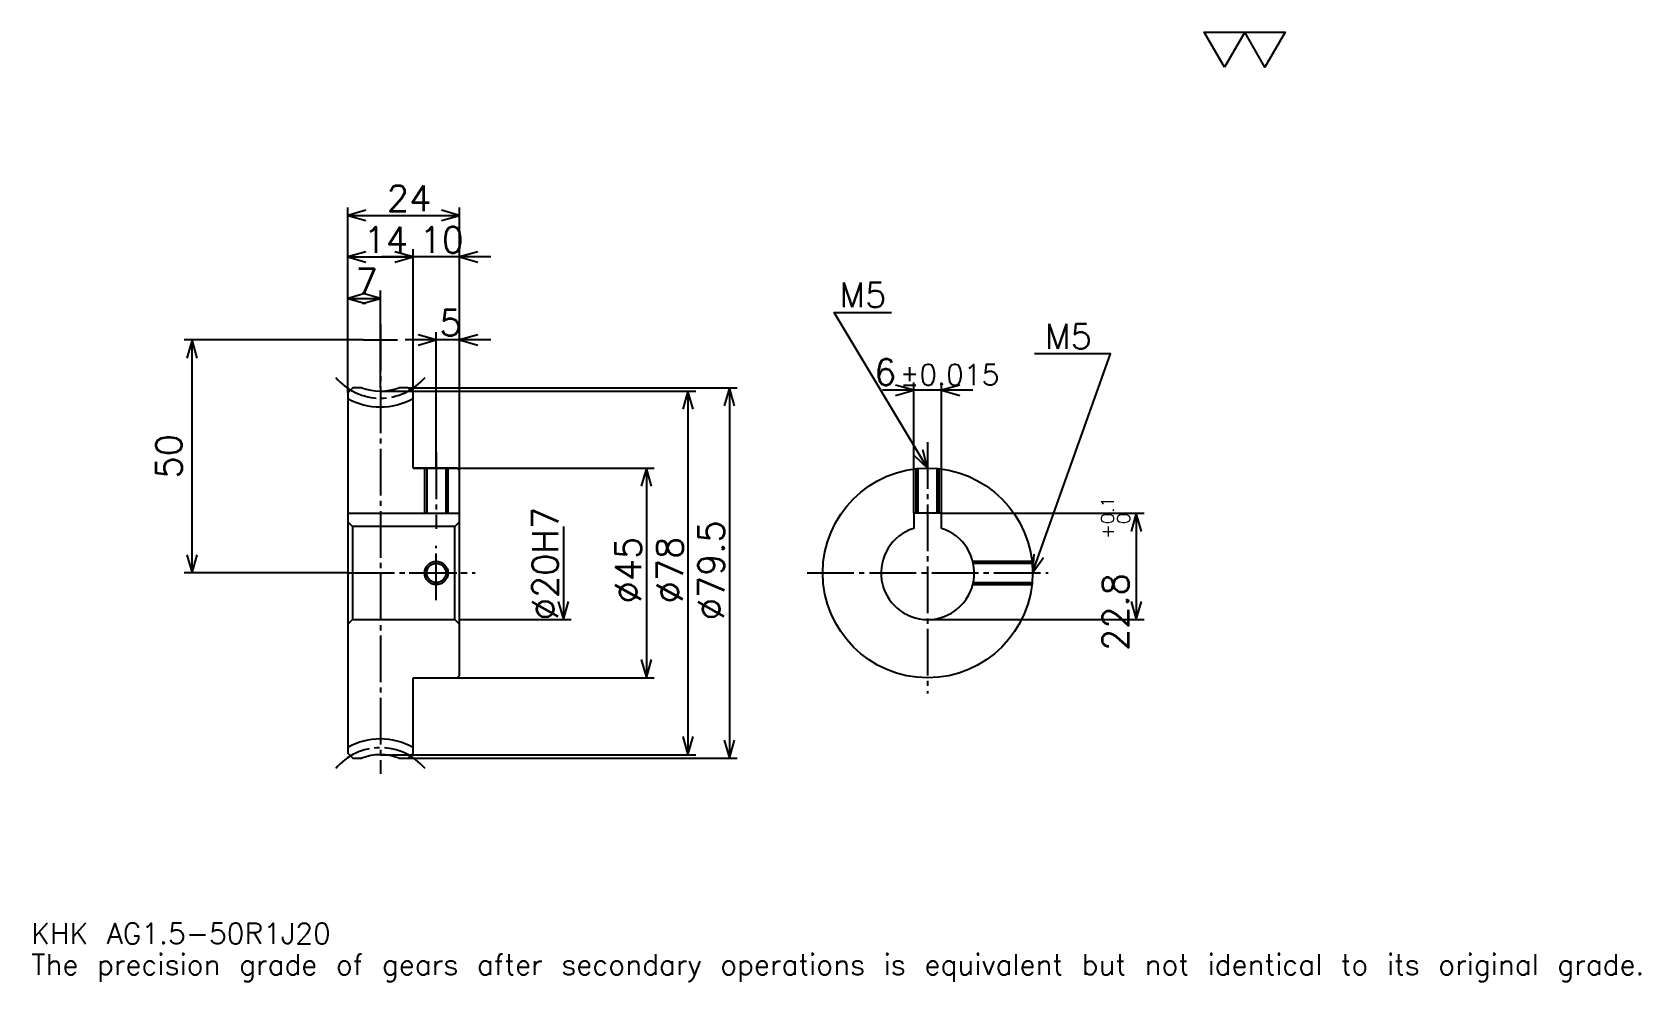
# Model space of a CAD drawing. Extents: x 11 to 356, y 4 to 208.
import ezdxf

# ---------------------------------------------------------------- set-up
doc = ezdxf.new("R2010")
doc.units = 0
doc.linetypes.add('DASHDOT', pattern=[13.354838, 10.016129, -1.112903, 1.112903, -1.112903])
doc.layers.get('0').update_dxf_attribs({"linetype": 'CONTINUOUS'})
doc.layers.add('DASHDOT', color=6, linetype='DASHDOT')
doc.styles.add('KANJI', font='TXT', dxfattribs={"bigfont": 'BIGFONT'})

msp = doc.modelspace()

# ---------------------------------------------------------------- linework, layer by layer
at = {"color": 5}
for p, q in [((79.016136, 131.564514), (79.016136, 170.193542)), ((103.016136, 131.564514), (103.016136, 170.193542)), ((79.016136, 168.524185), (103.016136, 168.524185)), ((79.016136, 159.620972), (93.016136, 159.620972)), ((109.693558, 159.620972), (86.338715, 159.620972)), ((93.016136, 131.564514), (93.016136, 161.290314)), ((86.016136, 131.564514), (86.016136, 152.387085)), ((79.016136, 150.717743), (86.016136, 150.717743)), ((82.354843, 141.814514), (43.959682, 141.814514)), ((45.62904, 91.814514), (45.62904, 141.814514)), ((109.693558, 141.814514), (91.338715, 141.814514)), ((98.016136, 131.564514), (98.016136, 143.483871)), ((79.016136, 130.451614), (79.016136, 131.564514)), ((91.903229, 131.564514), (103.016136, 131.564514)), ((93.016136, 130.451614), (93.016136, 131.564514)), ((98.016136, 114.314514), (98.016136, 131.564514)), ((98.016136, 114.314514), (98.016136, 131.564514)), ((103.016136, 131.564514), (162.556458, 131.564514)), ((103.016136, 113.814514), (103.016136, 131.564514)), ((160.887115, 131.564514), (160.887115, 52.064514)), ((200.419373, 104.614517), (200.419373, 132.677429)), ((206.419373, 104.614517), (206.419373, 132.677429)), ((86.016136, 130.814514), (103.016136, 130.814514)), ((103.016136, 130.814514), (153.653229, 130.814514)), ((151.983887, 130.814514), (151.983887, 52.814514)), ((213.096771, 131.008057), (193.741943, 131.008057)), ((93.016136, 114.314514), (103.016136, 114.314514)), ((103.016136, 114.314514), (144.75, 114.314514)), ((143.080658, 114.314514), (143.080658, 69.314514)), ((206.419373, 104.614517), (249.846771, 104.614517)), ((248.177429, 104.614517), (248.177429, 81.814514)), ((125.2742, 101.814514), (125.2742, 81.814514)), ((79.016136, 91.814514), (43.959686, 91.814514)), ((103.016136, 81.814514), (126.943558, 81.814514)), ((203.419373, 81.814514), (249.846771, 81.814514)), ((93.016136, 69.314514), (103.016136, 69.314514)), ((103.016136, 69.314514), (144.75, 69.314514)), ((86.016136, 52.814514), (103.016136, 52.814514)), ((91.903229, 52.064514), (103.016136, 52.064514)), ((103.016136, 52.814514), (153.653229, 52.814514)), ((103.016136, 52.064514), (162.556458, 52.064514))]:
    msp.add_line(p, q, dxfattribs=at)
at = {"color": 4}
for p, q in [((79.016136, 104.614517), (103.016136, 104.614517)), ((103.016136, 102.814514), (102.016136, 101.814514)), ((79.016136, 80.814514), (80.016136, 81.814514)), ((103.016136, 80.814514), (102.016136, 81.814514))]:
    msp.add_line(p, q, dxfattribs=at)
at = {"color": 7}
msp.add_lwpolyline([(267.096771, 200.322586), (262.756439, 207.84581), (280.117737, 207.84581), (275.777405, 200.322586), (271.437103, 207.84581), (267.096771, 200.322586)], dxfattribs=at)
at = {"color": 5}
for points in [[(82.911301, 169.637085), (79.016136, 168.524185), (82.911301, 167.411285)], [(99.120972, 167.411285), (103.016136, 168.524185), (99.120972, 169.637085)], [(82.911301, 160.733856), (79.016136, 159.620972), (82.911301, 158.508057)], [(89.120972, 158.508057), (93.016136, 159.620972), (89.120972, 160.733856)], [(89.120972, 158.508057), (93.016136, 159.620972), (89.120972, 160.733856)], [(106.911301, 160.733856), (103.016136, 159.620972), (106.911301, 158.508057)], [(82.911301, 151.830643), (79.016136, 150.717743), (82.911301, 149.604828)], [(82.120972, 149.604828), (86.016136, 150.717743), (82.120972, 151.830643)], [(203.419373, 114.314514), (183.3871, 147.701614), (195.629028, 147.701614)], [(46.741943, 137.919357), (45.62904, 141.814514), (44.516136, 137.919357)], [(94.120972, 140.701614), (98.016136, 141.814514), (94.120972, 142.927414)], [(106.911301, 142.927414), (103.016136, 141.814514), (106.911301, 140.701614)], [(225.919373, 91.814514), (242.612915, 138.798386), (226.364532, 138.798386)], [(162, 127.669357), (160.887115, 131.564514), (159.7742, 127.669357)], [(196.5242, 129.895157), (200.419373, 131.008057), (196.5242, 132.120972)], [(210.314514, 132.120972), (206.419373, 131.008057), (210.314514, 129.895157)], [(153.096771, 126.919357), (151.983887, 130.814514), (150.870972, 126.919357)], [(200.461014, 117.082001), (203.419373, 114.314514), (202.369629, 118.227173)], [(144.193542, 110.419357), (143.080658, 114.314514), (141.967743, 110.419357)], [(249.290314, 100.719353), (248.177429, 104.614517), (247.064514, 100.719353)], [(44.516136, 95.709679), (45.62904, 91.814514), (46.741943, 95.709679)], [(226.174774, 95.857483), (225.919373, 91.814514), (228.272125, 95.112282)], [(124.161301, 85.709679), (125.2742, 81.814514), (126.3871, 85.709679)], [(247.064514, 85.709679), (248.177429, 81.814514), (249.290314, 85.709679)], [(141.967743, 73.209671), (143.080658, 69.314514), (144.193542, 73.209671)], [(150.870972, 56.709675), (151.983887, 52.814514), (153.096771, 56.709675)], [(159.7742, 55.959675), (160.887115, 52.064514), (162, 55.959675)]]:
    msp.add_lwpolyline(points, dxfattribs=at)
at = {"color": 4}
for points in [[(82.023956, 131.564514), (80.129036, 131.564514), (79.016136, 130.451614), (79.016136, 80.814514)], [(93.016136, 114.314514), (93.016136, 130.451614), (91.903229, 131.564514), (90.008316, 131.564514)], [(93.016136, 69.314514), (102.516136, 69.314514), (103.016136, 69.814514), (103.016136, 113.814514), (102.516136, 114.314514), (93.016136, 114.314514)], [(95.516136, 114.314514), (95.516136, 104.614517)], [(95.951134, 114.314514), (95.951134, 104.614517)], [(100.081139, 114.314514), (100.081139, 104.614517)], [(100.516136, 114.314514), (100.516136, 104.614517)], [(200.919373, 104.614517), (200.919373, 114.175194)], [(201.35437, 104.614517), (201.35437, 114.219551)], [(205.484375, 104.614517), (205.484375, 114.219551)], [(205.919373, 104.614517), (205.919373, 114.175194)], [(206.419373, 101.353905), (206.419373, 104.614517), (200.419373, 104.614517), (200.419373, 101.353905)], [(79.016136, 102.814514), (80.016136, 101.814514), (80.016136, 81.814514), (102.016136, 81.814514), (102.016136, 101.814514), (80.016136, 101.814514)], [(213.101837, 94.314514), (225.78006, 94.314514)], [(213.203827, 93.879517), (225.824402, 93.879517)], [(213.203827, 89.749512), (225.824402, 89.749512)], [(213.101837, 89.314514), (225.78006, 89.314514)], [(79.016136, 80.814514), (79.016136, 53.177418), (80.129036, 52.064514), (82.023956, 52.064514)], [(90.008316, 52.064514), (91.903229, 52.064514), (93.016136, 53.177418), (93.016136, 69.314514)]]:
    msp.add_lwpolyline(points, dxfattribs=at)
for centre, radius in [((203.419373, 91.814514), 22.5), ((98.016136, 91.814514), 2.065)]:
    msp.add_circle(centre, radius, dxfattribs=at)
at = {"color": 7}
msp.add_circle((98.016136, 91.814514), 2.5, dxfattribs=at)
at = {"color": 4}
for centre, radius, start, end in [((86.016136, 141.814514), 11, 248.72003407, 291.27996593), ((86.016136, 141.814514), 14.375, 240.85925873, 299.14074127), ((203.419373, 91.814514), 10, 107.45760275, 72.54239725), ((86.016136, 41.814514), 14.375, 60.85925873, 119.14074127), ((86.016136, 41.814514), 11, 68.72003407, 111.27996593)]:
    msp.add_arc(centre, radius, start, end, dxfattribs=at)
at = {"layer": 'DASHDOT', "color": 7}
for p, q in [((86.016136, 145.153229), (86.016136, 48.725803)), ((82.354843, 141.814514), (89.677429, 141.814514)), ((203.419373, 119.879028), (203.419373, 65.975807)), ((79.016136, 91.814514), (106.354843, 91.814514)), ((177.580658, 91.814514), (229.258057, 91.814514))]:
    msp.add_line(p, q, dxfattribs=at)
for points in [[(98.016136, 117.653229), (98.016136, 101.275803)], [(98.016136, 85.975807), (98.016136, 97.653221)], [(92.177429, 91.814514), (103.854843, 91.814514)]]:
    msp.add_lwpolyline(points, dxfattribs=at)
for centre, start, end in [((86.016136, 141.814514), 219.99999247, 320.00000753), ((86.016136, 41.814514), 39.99999247, 140.00000753)]:
    msp.add_arc(centre, 12.5, start, end, dxfattribs=at)

# ---------------------------------------------------------------- texts
at = {"color": 7, "style": 'KANJI'}
for s, height, p in [('24', 5.564516, (87.3992, 169.414505)), ('14', 5.564516, (82.3992, 160.511292)), ('10', 5.564516, (94.3992, 160.511292)), ('7', 5.564516, (80.707672, 151.608063)), ('M5', 5.341936, (184.5, 148.814514)), ('5', 5.564516, (98.707672, 142.704834)), ('M5', 5.341936, (228.590332, 139.911285)), ('6', 5.564516, (191.933105, 132.120972)), ('%%p0.015', 4.451613, (197.441284, 132.120972)), ('KHK AG1.5-50R1J20', 4.451613, (11.129032, 12.241936)), ('The precision grade of gears after secondary operations is equivalent but not identical to its original grade.', 4.451613, (11.129032, 5.564516))]:
    msp.add_text(s, height=height, dxfattribs=at).set_placement(p)
for s, height, p in [('50', 5.564516, (43.403233, 112.084671)), ('0.1', 2.782258, (243.391937, 102.269646)), ('%%c20H7', 5.564516, (124.161301, 81.659271)), ('0', 2.782258, (246.841949, 102.269646)), ('%%c79.5', 5.564516, (159.7742, 81.659271)), ('+', 2.782258, (243.391937, 99.153511)), ('%%c45', 5.564516, (141.967743, 85.276207)), ('%%c78', 5.564516, (150.870972, 85.276207)), ('22.8', 5.564516, (246.508057, 75.068085))]:
    msp.add_text(s, height=height, rotation=90, dxfattribs=at).set_placement(p)

doc.saveas('drawing.dxf')
